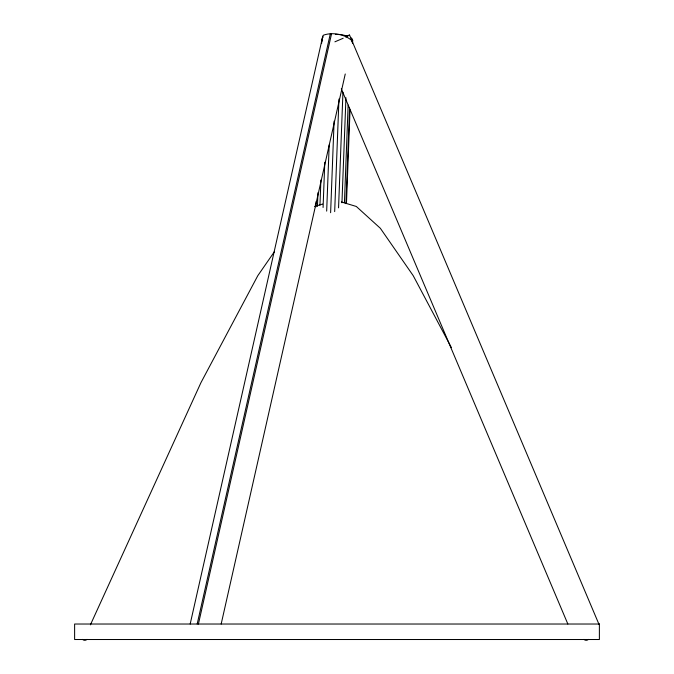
<?xml version="1.0" encoding="UTF-8"?>
<svg xmlns="http://www.w3.org/2000/svg" width="674" height="674" viewBox="0 0 674 674"><rect width="100%" height="100%" fill="white"/><g stroke="black" fill="none" stroke-linecap="round" stroke-linejoin="round"><path stroke-width="1.01" d="M315.356 206.573L315.44 204.466M321.557 43.591L322.298 37.963M315.879 206.859L316.072 201.61M317.446 206.354L317.959 192.671M319.948 205.267L320.908 180.017M323.073 207.482L324.792 162.257M326.671 211.122L329.19 144.927M330.622 212.706L334.102 121.177M334.675 211.611L338.955 99.036M338.55 207.845L342.948 92.237M341.954 202.781L345.947 97.738M344.422 202.773L348.138 105.077M345.931 203.649L349.57 108.008M346.47 203.38L350.033 109.786M352.553 43.54L352.671 40.381L352.199 38.924L350.699 37.533M190.178 624.023L322.77 36.236L323.545 35.132C332.855 31.905 344.886 34.281 352.19 40.861L352.418 42.176M197.179 624.023L330.344 33.7M198.417 624.023L331.574 33.7M221.173 624.023L345.248 73.988M352.671 40.381L351.904 41.965M90.417 624.832L200.936 382.68L257.805 275.674L274.512 251.545M598.554 624.579L598.95 624.259L349.545 35.056L345.838 37.045M343.15 38.275L334.902 41.822M346.251 36.076L349.545 35.056M314.665 206.463L322.635 204.053M335.34 34.357L341.406 34.644L347.498 36.059M341.364 201.964L356.302 206.463L380.338 228.275L413.213 275.674L451.42 347.624M322.256 40.912L321.717 39.387M341.314 88.833L567.853 624.023M322.77 36.236L322.998 37.55M588.385 639.39A3.1 3.1 0 0 1 584.004 639.39M86.963 639.39A3.1 3.1 0 0 1 82.582 639.39M599.38 624.023L74.62 624.023L74.62 639.516L599.38 639.516L599.38 624.023"/></g></svg>
